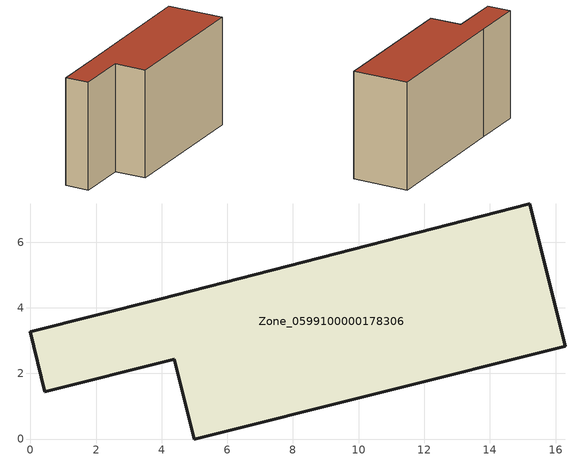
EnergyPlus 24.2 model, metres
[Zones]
Zone_0599100000178306
 floor ground (C_G): 15.22,7.16 16.29,2.83 4.99,0 4.38,2.42 0.44,1.44 0,3.26 3.93,4.25 z0
 wall outside (C_F): 3.93,4.25 0,3.26 0.44,1.44 4.38,2.42 4.99,0 16.29,2.83 15.22,7.16 3.93,4.25 z0:8.48
 roof outside (C_R): 16.29,2.83 15.22,7.16 3.93,4.25 0,3.26 0.44,1.44 4.38,2.42 4.99,0 z8.48
[BUILDING]
Pand.0599100000178306: North Axis=0; Terrain=City; Loads Convergence Tolerance Value=0.04; Temperature Convergence Tolerance Value=0.4; Solar Distribution=FullExterior; Maximum Number of Warmup Days=25; Minimum Number of Warmup Days=1
[Site:Location]
Rotterdam.The.Hague.AP_ZH_NLD Design_Conditions: Latitude=51.96; Longitude=4.45; Time Zone=1; Elevation=-4.5
[SITE:GROUNDTEMPERATURE:BUILDINGSURFACE]
18, 18, 18, 18, 18, 18, 18, 18, 18, 18, 18, 18
[MATERIAL] Thermal Absorptance=0.9; Solar Absorptance=0.7; Visible Absorptance=0.7
Name | Roughness | Thickness | Conductivity | Density | Specific Heat
G.TI.1946 | MediumSmooth | 0.15 | 1 | 540 | 1210
F.TI.1946 | Rough | 0.3 | 0.857143 | 1920 | 840
R.TI.1946 | MediumRough | 0.2 | 0.1 | 1500 | 1000
[CONSTRUCTION]
C_G: G.TI.1946
C_F: F.TI.1946
C_R: R.TI.1946
[ZONE]
Zone_0599100000178306: Type=1; Multiplier=1; Ceiling Height=Autocalculate; Volume=Autocalculate; Floor Area=autocalculate; Part of Total Floor Area=Yes
[ZONEINFILTRATION:DESIGNFLOWRATE]
Infil_Zone_0599100000178306: Zone or ZoneList or Space or SpaceList=Zone_0599100000178306; Schedule=AlwaysOn; Design Flow Rate Calculation Method=Flow/Area; Flow Rate per Floor Area=0.003; Constant Term Coefficient=1; Temperature Term Coefficient=0; Velocity Term Coefficient=0; Velocity Squared Term Coefficient=0
[HVACTEMPLATE:ZONE:IDEALLOADSAIRSYSTEM]
Zone_0599100000178306: Maximum Heating Supply Air Temperature=50; Minimum Cooling Supply Air Temperature=13; Maximum Heating Supply Air Humidity Ratio=0.0156; Minimum Cooling Supply Air Humidity Ratio=0.0077; Heating Limit=NoLimit; Cooling Limit=NoLimit; Dehumidification Control Type=ConstantSensibleHeatRatio; Cooling Sensible Heat Ratio=0.7; Dehumidification Setpoint=60; Humidification Control Type=None; Humidification Setpoint=30; Outdoor Air Method=None; Outdoor Air Flow Rate per Person=0.00944; Outdoor Air Flow Rate per Zone Floor Area=0; Outdoor Air Flow Rate per Zone=0; Demand Controlled Ventilation Type=None; Outdoor Air Economizer Type=NoEconomizer; Heat Recovery Type=None; Sensible Heat Recovery Effectiveness=0.7; Latent Heat Recovery Effectiveness=0.65
[ZONECONTROL:THERMOSTAT]
ThermostatControl_Zone_0599100000178306: Zone or ZoneList=Zone_0599100000178306; Control Type Schedule=DualSetpointControlType; Control 1=Thermostat_Zone_0599100000178306; Temperature Difference Between Cutout And Setpoint=0
[THERMOSTATSETPOINT:DUALSETPOINT]
Thermostat_Zone_0599100000178306: Heating Setpoint Temperature Schedule=HeatingSetpoint_Zone_0599100000178306; Cooling Setpoint Temperature Schedule=CoolingSetpoint_Zone_0599100000178306
[SCHEDULE:COMPACT]
HeatingSetpoint_Zone_0599100000178306: Through: 12/31, For: AllDays, Until: 24:00, 21
CoolingSetpoint_Zone_0599100000178306: Through: 12/31, For: AllDays, Until: 24:00, 24
DualSetpointControlType: Through: 12/31, For: AllDays, Until: 24:00, 4
AlwaysOn: Through: 12/31, For: AllDays, Until: 24:00, 1
